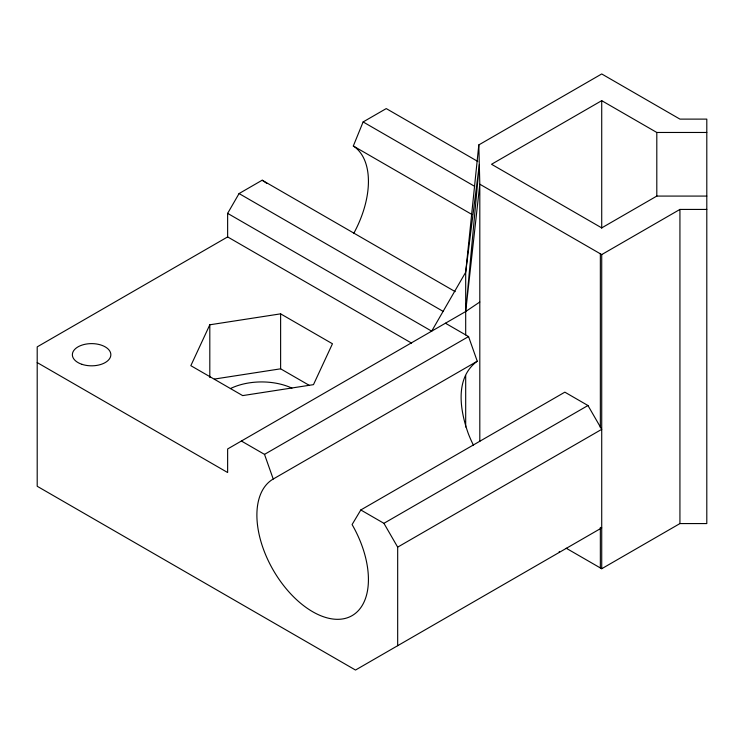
<?xml version="1.0" encoding="UTF-8"?>
<svg xmlns="http://www.w3.org/2000/svg" width="744" height="744" viewBox="0 0 744 744"><rect width="100%" height="100%" fill="white"/><g stroke="black" fill="none" stroke-linecap="round" stroke-linejoin="round"><path stroke-width="1.12" d="M566.203 548.226L601.719 568.732L679.932 523.571L706.8 523.571L706.8 119.114L679.932 119.114L601.719 73.954L478.811 144.913L465.688 272.257L465.688 334.921M353.679 233.504A78.873 45.533 -60 0 0 353.316 146.001L363.118 121.942L386.248 108.587L477.713 161.402M209.808 324.793L190.836 365.676L242.674 395.603L313.475 384.648L332.456 343.765L280.618 313.847L209.808 324.793L209.808 377.478M601.719 527.896L355.502 670.046L37.2 486.269L37.2 346.871L227.636 236.918L227.636 213.361L239.066 193.561L262.195 180.206L455.179 291.629M397.677 645.699L397.677 547.138L601.719 429.334L587.965 405.517L564.845 392.162L360.803 509.966L352.089 524.557A78.873 45.533 60 0 1 352.089 615.632A78.873 45.533 60 0 1 273.225 570.099A78.873 45.533 60 0 1 273.225 479.024L264.511 454.379L241.391 441.025M445.433 323.222L468.553 336.576L477.257 361.221C454.445 377.896 460.062 410.781 468.394 433.845A78.873 45.533 60 0 0 473.463 445.247M479.806 302.008L465.688 311.531L227.636 448.967L227.636 472.524L37.2 362.579M706.8 132.469L656.803 132.469L601.719 100.663L491.533 164.275L601.719 227.887L656.803 196.081L706.8 196.081M478.811 144.913L479.806 184.205L601.719 254.588L679.932 209.427L706.8 209.427M264.511 454.379L468.553 336.576M273.225 479.024L477.257 361.221M360.803 509.966L383.923 523.32L587.965 405.517M214.384 379.068L280.618 368.819L309.523 385.504M363.118 121.942L474.691 186.353M353.316 146.001L471.919 214.477M239.066 193.561L443.108 311.364M227.636 213.361L431.678 331.164L465.688 272.257L479.313 164.554L465.688 311.531L479.806 184.205L479.806 441.425M227.636 236.918L411.581 343.114M262.195 180.206L266.919 183.452M383.923 523.32L397.677 547.138M559.209 551.453L559.544 552.243M679.932 209.427L679.932 523.571M656.803 132.469L656.803 196.221M601.719 100.663L601.719 228.175M601.719 254.588L601.719 568.732M600.352 253.797L600.352 427.679M600.352 527.375L600.352 567.942M465.688 375.432L465.688 427.01M280.618 313.847L280.618 368.819M230.398 388.591A48.09 27.77 0 0 1 291.918 388.126M81.989 364.337A19.242 11.104 0 0 0 110.847 354.721A19.242 11.104 0 0 0 81.989 345.104A19.242 11.104 0 0 0 81.989 364.337"/></g></svg>
